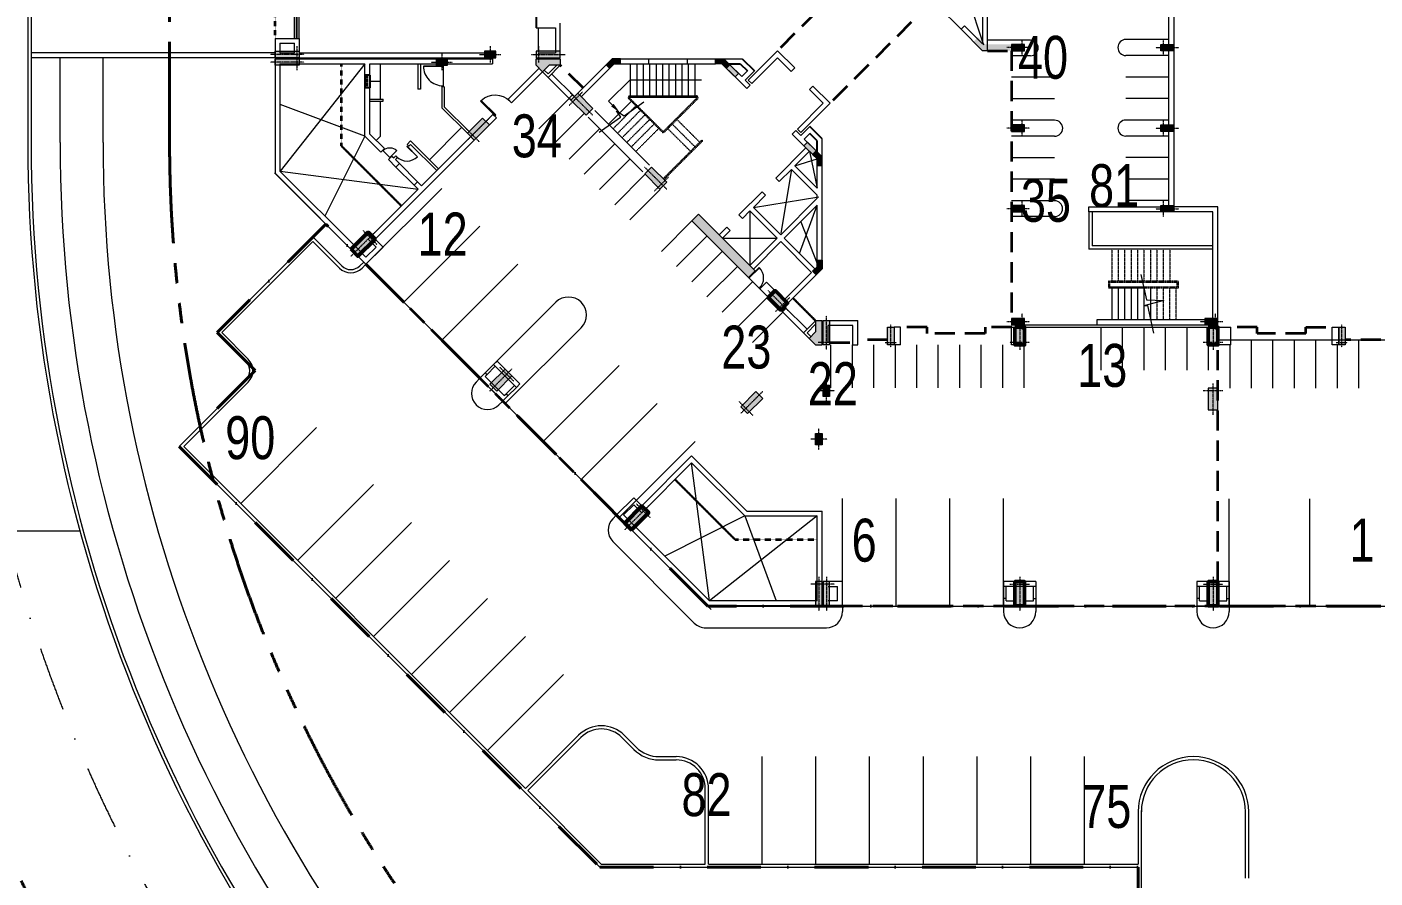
# Model space of a CAD drawing. Header units: inches. Extents: x 5542223 to 12533222, y 497239 to 5189502.
# Drawn here: x 6916582 to 6979341, y 2042212 to 2081830 of the extents above; entities that cross this region are included whole.
import ezdxf

# ---------------------------------------------------------------- set-up
doc = ezdxf.new("R2010")
doc.units = ezdxf.units.IN
doc.header["$MEASUREMENT"] = 0
for name, pattern in [('CENTER2', [1.125, 0.75, -0.125, 0.125, -0.125]), ('DASHDOT', [1, 0.5, -0.25, 0, -0.25]), ('HIDDEN2', [0.1875, 0.125, -0.0625]), ('HIDDENX2', [0.75, 0.5, -0.25]), ('PHANTOM2', [1.25, 0.625, -0.125, 0.125, -0.125, 0.125, -0.125])]:
    doc.linetypes.add(name, pattern=pattern)
doc.layers.get('0').update_dxf_attribs({"color": 1})
for name, color, linetype, lineweight in [('Area_parking', 7, 'DASHDOT', 40), ('C_Door', 7, 'Continuous', 18), ('DOOR', 7, 'Continuous', 9), ('ELE0.18', 7, 'Continuous', 18), ('Parapet', 253, 'Continuous', 9), ('parking', 7, 'Continuous', 13), ('PARKING NO TXT', 7, 'Continuous', 9), ('PAVEMENT', 7, 'Continuous', 15), ('Road', 7, 'Continuous', 15), ('Road_center', 7, 'DASHDOT', 13), ('Road_CStone', 8, 'Continuous', 15), ('ROW', 7, 'PHANTOM2', 40), ('S_COL', 7, 'Continuous', 9), ('S_COLFILL', 7, 'Continuous', 0), ('S_Door', 7, 'Continuous', 18), ('S_Ele2', 7, 'Continuous', 15), ('S_elev5', 253, 'Continuous', 25), ('S_Glass', 7, 'Continuous', 13), ('S_GRID', 7, 'CENTER2', 9), ('S_Parkingbays', 7, 'Continuous', 13), ('S_Projection', 8, 'HIDDEN2', 35), ('S_Railling', 7, 'Continuous', 13), ('s_stair', 253, 'Continuous', 15), ('S_WALL', 7, 'Continuous', 15), ('S_WinCill', 7, 'Continuous', 13), ('SchLandscape', 7, 'Continuous', 13), ('VENT', 7, 'HIDDENX2', 15)]:
    doc.layers.add(name, color=color, linetype=linetype, lineweight=lineweight)
doc.layers.add('C_Wall', color=7, linetype='Continuous', lineweight=25, true_color=0x46007b, plot=False)
doc.styles.add('Parking_txt', font='arial.ttf', dxfattribs={"width": 0.75})

# ---------------------------------------------------------------- blocks, each defined once
blk = doc.blocks.new('col 900')
at = {"layer": 'S_COL', "ltscale": 15}
blk.add_hatch(color=256, dxfattribs=at).paths.add_polyline_path([(-150, -715), (150, -715), (150, 115), (-150, 115)])
at = {"layer": 'S_COL', "color": 6, "linetype": 'CENTER2', "ltscale": 0.1}
for p, q in [((-265, 0), (265, 0)), ((0, 225), (0, -830))]:
    blk.add_line(p, q, dxfattribs=at)
at = {"layer": 'S_COL', "ltscale": 15}
blk.add_lwpolyline([(-150, -715), (150, -715), (150, 115), (-150, 115)], close=True, dxfattribs=at)
blk = doc.blocks.new('COL450X1000')
at = {"layer": 'S_COL', "ltscale": 15}
blk.add_hatch(color=256, dxfattribs=at).paths.add_polyline_path([(225, 885), (-225, 885), (-225, -115), (225, -115)])
blk.add_lwpolyline([(225, 885), (-225, 885), (-225, -115), (225, -115)], close=True, dxfattribs=at)
at = {"layer": 'S_GRID', "color": 6, "ltscale": 0.1}
for p, q in [((0, 1115), (0, -345)), ((-455, 0), (455, 0))]:
    blk.add_line(p, q, dxfattribs=at)
blk = doc.blocks.new('CLO300X530M')
at = {"layer": 'S_COLFILL', "ltscale": 15}
blk.add_hatch(color=256, dxfattribs=at).paths.add_polyline_path([(265, -150), (-265, -150), (-265, 150), (265, 150)])
at = {"layer": 'S_COL', "ltscale": 15}
blk.add_lwpolyline([(265, -150), (-265, -150), (-265, 150), (265, 150)], close=True, dxfattribs=at)
at = {"layer": 'S_GRID', "ltscale": 0.1}
for p, q in [((-495, 0), (495, 0)), ((0, -380), (0, 380))]:
    blk.add_line(p, q, dxfattribs=at)
blk = doc.blocks.new('COL 300x715')
at = {"layer": 'S_COL', "ltscale": 15}
blk.add_hatch(color=256, dxfattribs=at).paths.add_polyline_path([(485, 150), (-115, 150), (-115, -150), (485, -150)])
at = {"layer": 'S_COL', "color": 6, "linetype": 'CENTER2', "lineweight": 9, "ltscale": 0.1}
for p, q in [((-345, 0), (715, 0)), ((0, 380), (0, -380))]:
    blk.add_line(p, q, dxfattribs=at)
at = {"layer": 'S_COL', "ltscale": 15}
blk.add_lwpolyline([(485, 150), (-115, 150), (-115, -150), (485, -150)], close=True, dxfattribs=at)
blk = doc.blocks.new('d800')
at = {"layer": 'C_Door'}
for p, q in [((202, 535), (231, 564)), ((744, -7), (202, 535)), ((773, 22), (231, 564)), ((773, 22), (744, -7))]:
    blk.add_line(p, q, dxfattribs=at)
blk.add_arc((767, 16), 767, 137.3983, 225, dxfattribs=at)
blk = doc.blocks.new('COL450X830')
at = {"layer": 'S_COL', "ltscale": 15}
blk.add_hatch(color=256, dxfattribs=at).paths.add_polyline_path([(-225, -715), (225, -715), (225, 115), (-225, 115)])
at = {"layer": 'S_COL', "color": 0, "lineweight": 50, "ltscale": 15}
blk.add_lwpolyline([(-225, -715), (225, -715), (225, 115), (-225, 115)], close=True, dxfattribs=at)
at = {"layer": 'S_GRID', "color": 6, "lineweight": 9, "ltscale": 0.1}
blk.add_line((455, 0), (-455, 0), dxfattribs=at)
at = {"layer": 'S_GRID', "lineweight": 9, "ltscale": 0.1}
blk.add_line((0, -945), (0, 345), dxfattribs=at)
blk = doc.blocks.new('Col1130x300')
at = {"layer": 'S_COL', "ltscale": 15}
blk.add_hatch(color=256, dxfattribs=at).paths.add_polyline_path([(-1015, 150), (115, 150), (115, -150), (-1015, -150)])
at = {"layer": 'S_COL', "color": 0, "ltscale": 15}
blk.add_lwpolyline([(-1015, 150), (115, 150), (115, -150), (-1015, -150)], close=True, dxfattribs=at)
at = {"layer": 'S_GRID', "color": 6, "ltscale": 0.1}
for p, q in [((345, 0), (-1245, 0)), ((0, 380), (0, -380))]:
    blk.add_line(p, q, dxfattribs=at)
blk = doc.blocks.new('Col1130x450')
at = {"layer": 'S_COL', "ltscale": 15}
blk.add_hatch(color=256, dxfattribs=at).paths.add_polyline_path([(-1015, 225), (115, 225), (115, -225), (-1015, -225)])
at = {"layer": 'S_COL', "color": 0, "lineweight": 50, "ltscale": 15}
blk.add_lwpolyline([(-1015, 225), (115, 225), (115, -225), (-1015, -225)], close=True, dxfattribs=at)
at = {"layer": 'S_GRID', "color": 6, "ltscale": 0.1}
for p, q in [((345, 0), (-1245, 0)), ((0, 455), (0, -455))]:
    blk.add_line(p, q, dxfattribs=at)
blk = doc.blocks.new('Door')
for p, q in [((0, 0.458), (0, 0.444)), ((0, 0.458), (0.917, 0.458)), ((0, 0.444), (0.917, 0.444))]:
    blk.add_line(p, q)
blk.add_arc((0, 0.458), 0.917, 270, 360)
blk = doc.blocks.new('Doorr')
for p, q in [((0, -0.458), (0, -0.444)), ((0, -0.444), (0.917, -0.444)), ((0, -0.458), (0.917, -0.458))]:
    blk.add_line(p, q)
blk.add_arc((0, -0.458), 0.917, 0, 90)
blk = doc.blocks.new('col300xx300')
at = {"layer": 'S_COLFILL', "ltscale": 15}
blk.add_hatch(color=256, dxfattribs=at).paths.add_polyline_path([(395, 230), (395, 0), (0, 0), (-279, 279), (-117, 442), (95, 230)])
at = {"layer": 'S_COL', "ltscale": 15}
blk.add_lwpolyline([(395, 230), (395, 0), (0, 0), (-279, 279), (-117, 442), (95, 230)], close=True, dxfattribs=at)
blk = doc.blocks.new('collift')
at = {"layer": 'S_COL'}
blk.add_hatch(color=256, dxfattribs=at).paths.add_polyline_path([(159, -159), (-159, 159), (2475, 2793), (2793, 2475)])
at = {"layer": 'S_COL', "ltscale": 15}
blk.add_lwpolyline([(159, -159), (-159, 159), (2475, 2793), (2793, 2475)], close=True, dxfattribs=at)
blk = doc.blocks.new('arrow1')
at = {"ltscale": 15}
blk.add_lwpolyline([(-177, -177), (-530, -530), (474, -1530), (3801, -1530)], dxfattribs=at)
blk.add_solid([(-412, -295), (0, 0), (-295, -412)], dxfattribs=at)
blk = doc.blocks.new('1COL')
at = {"layer": 'S_COL'}
h = blk.add_hatch(color=256, dxfattribs=at)
h.paths.add_polyline_path([(545, 80), (0, 80), (0, 0), (300, 0), (512, -212), (913, -613), (1076, -451)])
h.paths.add_polyline_path([(395, 230), (0, 230), (0, 80), (545, 80)])
blk.add_line((1076, -451), (395, 230), dxfattribs=at)
blk.add_lwpolyline([(1076, -451), (913, -613), (300, 0), (0, 0), (0, 230), (395, 230), (1076, -451)], close=True, dxfattribs=at)
blk = doc.blocks.new('ACA_SLLS')
at = {"layer": 'S_COL'}
blk.add_hatch(color=256, dxfattribs=at).paths.add_polyline_path([(24710, 16074), (24710, 15774), (22872, 15774), (22448, 16199), (22660, 16411), (22997, 16074)])
h = blk.add_hatch(color=256, dxfattribs=at)
h.paths.add_polyline_path([(24825, 15922), (24825, 15774), (24710, 15774), (24710, 15922)])
h.paths.add_polyline_path([(24825, 16074), (24825, 15922), (24710, 15922), (24710, 16074)])
at = {"layer": 'S_COLFILL', "ltscale": 15}
for points in [[(2082, 15100), (2082, 15400), (3212, 15400), (3212, 15100), (2694, 15100), (2388, 14796)], [(15101, 2079), (15401, 2079), (15401, 3209), (15101, 3209), (15101, 2691), (14796, 2385)]]:
    blk.add_hatch(color=256, dxfattribs=at).paths.add_polyline_path(points)
at = {"ltscale": 15}
for points in [[(5025, 11977), (6023, 12685), (6029, 12681), (5824, 12970), (6182, 12749), (7101, 13400)], [(30239, 5356), (30500, 4175), (31311, 4153), (30378, 3900), (30556, 3909), (30834, 2634)]]:
    blk.add_lwpolyline(points, dxfattribs=at)
at = {"layer": 'C_Wall', "ltscale": 0.25}
blk.add_line((2082, 29100), (2082, 16835), dxfattribs=at)
at = {"layer": 'C_Wall', "ltscale": 15}
for p, q in [((11062, 15170), (11586, 15170)), ((11586, 15170), (11921, 14835)), ((11681, 15400), (12247, 14835)), ((-5652, 14645), (-5883, 14645)), ((-5652, 14045), (-5883, 14045)), ((15400, 11681), (14835, 12247)), ((15170, 11586), (14835, 11921)), ((15170, 11062), (15170, 11586))]:
    blk.add_line(p, q, dxfattribs=at)
at = {"layer": 'DOOR', "ltscale": 15}
blk.add_line((11968, 5215), (12498, 4685), dxfattribs=at)
at = {"layer": 'ELE0.18'}
blk.add_line((-1382, 12201), (-2881, 10702), dxfattribs=at)
at = {"layer": 'Parapet', "ltscale": 15}
for p, q in [((7330, 15400), (9130, 15400)), ((7330, 15170), (9130, 15170)), ((3705, 13477), (2647, 14535)), ((3868, 13640), (2810, 14698)), ((13640, 3868), (14700, 2808)), ((13477, 3705), (14537, 2646))]:
    blk.add_line(p, q, dxfattribs=at)
at = {"layer": 'S_COL', "ltscale": 15}
for points in [[(2082, 15100), (2082, 15400), (3212, 15400), (3212, 15100), (2694, 15100), (2388, 14796), (2082, 15100)], [(15101, 2079), (15401, 2079), (15401, 3209), (15101, 3209), (15101, 2691), (14796, 2385), (15101, 2079)]]:
    blk.add_lwpolyline(points, dxfattribs=at)
at = {"layer": 'S_Door', "ltscale": 15}
for p, q in [((-2245, 15100), (-2245, 14100)), ((-4706, 10787), (-5059, 11140))]:
    blk.add_line(p, q, dxfattribs=at)
at = {"layer": 'S_Ele2', "ltscale": 0.1}
blk.add_line((2197, 15750), (2197, 16835), dxfattribs=at)
at = {"layer": 'S_Ele2', "ltscale": 0.25}
for p, q in [((-5880, 15172), (-9836, 10165)), ((-5880, 11802), (-9835, 13269)), ((-5880, 11802), (-7746, 8074)), ((14135, 10416), (15170, 10737)), ((14813, 11094), (15170, 9380)), ((-9836, 10165), (-3407, 9328)), ((13972, 10253), (13477, 7287)), ((12205, 8485), (15245, 8980)), ((10163, -9838), (9327, -3408)), ((11801, -5883), (8072, -7747)), ((15170, -5883), (10163, -9838)), ((11801, -5883), (13267, -9838))]:
    blk.add_line(p, q, dxfattribs=at)
at = {"layer": 'S_Ele2', "ltscale": 15}
for p, q in [((12042, 8323), (12042, 5777)), ((14354, 6336), (15170, 8580)), ((14405, 7815), (15170, 5873)), ((10769, 7050), (13315, 7050))]:
    blk.add_line(p, q, dxfattribs=at)
at = {"layer": 'S_elev5', "ltscale": 15}
for p, q in [((-5883, 14645), (-5883, 14045)), ((-5653, 14645), (-5653, 14045))]:
    blk.add_line(p, q, dxfattribs=at)
at = {"layer": 'S_Glass', "ltscale": 15}
for p, q in [((-9063, 16350), (-9063, 23850)), ((-9043, 16350), (-9043, 23850))]:
    blk.add_line(p, q, dxfattribs=at)
at = {"layer": 'S_Projection'}
for p, q in [((-10068, 16350), (-10068, 23850)), ((-6980, 11347), (-6980, 15172)), ((-6980, 11347), (-4184, 8550)), ((14043, 4267), (15101, 3209)), ((11346, -6983), (8549, -4186)), ((11346, -6983), (15171, -6983))]:
    blk.add_line(p, q, dxfattribs=at)
at = {"layer": 'S_Projection', "ltscale": 7500}
for p, q in [((18100, 20547), (13328, 15775)), ((20547, 18100), (15775, 13328)), ((4270, 14043), (3212, 15100)), ((5834, -5834), (-5834, 5834)), ((35660, 2912), (34425, 2912)), ((35660, 2612), (35660, 2912)), ((37915, 2612), (35660, 2612)), ((37915, 2612), (37915, 2912)), ((37915, 2912), (39150, 2912)), ((15750, 2197), (16835, 2197)), ((18450, 2312), (17065, 2312)), ((33825, -8938), (33825, 2082)), ((42825, 2312), (39750, 2312)), ((16350, -10068), (41850, -10068))]:
    blk.add_line(p, q, dxfattribs=at)
for points in [[(23100, 15774), (24225, 15774), (24225, 3312)], [(24227, 2912), (22990, 2912), (22990, 2612), (20287, 2612), (20287, 2912), (19050, 2912)]]:
    blk.add_lwpolyline(points, dxfattribs=at)
at = {"layer": 'S_Railling', "linetype": 'HIDDENX2', "ltscale": 0.15}
for p, q in [((7951, 11989), (6398, 13542)), ((7987, 12024), (6433, 13578)), ((8022, 12024), (9575, 13578)), ((8057, 11989), (9611, 13542)), ((8004, 9815), (9808, 11618)), ((8040, 9779), (9843, 11582)), ((9808, 11618), (9843, 11582))]:
    blk.add_line(p, q, dxfattribs=at)
at = {"layer": 'S_Railling', "ltscale": 15}
for p, q in [((6451, 13670), (9558, 13670)), ((6451, 13620), (9558, 13620)), ((7050, 10133), (4504, 12678)), ((7368, 10451), (4822, 12997)), ((27825, 8272), (27825, 6542)), ((27975, 8272), (27975, 6692)), ((33595, 6542), (27825, 6542)), ((33595, 6692), (27975, 6692)), ((24825, 3012), (33220, 3012)), ((24825, 2912), (33375, 2912))]:
    blk.add_line(p, q, dxfattribs=at)
at = {"layer": 'S_Railling', "linetype": 'HIDDENX2', "ltscale": 0.15}
for points in [[(30375, 4742), (31985, 4742), (31985, 5042), (28735, 5042), (28735, 4742)], [(30385, 4792), (31935, 4792), (31935, 4992), (28785, 4992), (28785, 4792)]]:
    blk.add_lwpolyline(points, dxfattribs=at)
at = {"layer": 'S_Railling', "ltscale": 15}
for points in [[(28735, 4742), (30375, 4742)], [(28785, 4792), (30364, 4792)], [(30364, 4792), (30385, 4792)], [(33450, 3242), (28185, 3242), (28185, 3012), (33450, 3012)]]:
    blk.add_lwpolyline(points, dxfattribs=at)
for centre, radius, start, end in [((6451, 13595), 75, 90, 225), ((6451, 13595), 25, 90, 225), ((9558, 13645), 25, 270, 90)]:
    blk.add_arc(centre, radius, start, end, dxfattribs=at)
at = {"layer": 'S_Railling', "linetype": 'HIDDENX2', "ltscale": 0.15}
for centre, radius, start, end in [((9558, 13595), 75, 315, 90), ((9558, 13595), 25, 315, 90), ((8004, 12042), 75, 225, 315), ((8004, 12042), 25, 225, 315)]:
    blk.add_arc(centre, radius, start, end, dxfattribs=at)
at = {"layer": 's_stair'}
for p, q in [((6486, 13670), (6486, 15170)), ((6786, 13670), (6786, 15170)), ((7086, 13670), (7086, 15170)), ((7386, 13670), (7386, 15170)), ((7686, 13670), (7686, 15170)), ((7986, 13670), (7986, 15170)), ((8286, 13670), (8286, 15170)), ((8586, 13670), (8586, 15170)), ((8886, 13670), (8886, 15170)), ((9186, 13670), (9186, 15170)), ((9486, 13670), (9486, 15170)), ((5459, 12360), (6520, 13421))]:
    blk.add_line(p, q, dxfattribs=at)
at = {"layer": 's_stair', "linetype": 'HIDDENX2', "ltscale": 0.15}
for p, q in [((5671, 12148), (6732, 13209)), ((5883, 11936), (6944, 12997)), ((6095, 11724), (7156, 12784)), ((6307, 11512), (7368, 12572)), ((8641, 12572), (9702, 11512)), ((6520, 11300), (7580, 12360)), ((6732, 11087), (7792, 12148)), ((8217, 12148), (9277, 11087)), ((8429, 12360), (9489, 11300)), ((28885, 6542), (28885, 5042)), ((29185, 6542), (29185, 5042)), ((29485, 6542), (29485, 5042)), ((29785, 6542), (29785, 5042)), ((30085, 6542), (30085, 5042)), ((30385, 6542), (30385, 5042)), ((30685, 6542), (30685, 5042)), ((30985, 6542), (30985, 5042)), ((31285, 6542), (31285, 5042)), ((31585, 6542), (31585, 5042)), ((30985, 4742), (30985, 3242)), ((31285, 4742), (31285, 3242)), ((31585, 3242), (31585, 4742)), ((31885, 3242), (31885, 4742))]:
    blk.add_line(p, q, dxfattribs=at)
at = {"layer": 's_stair', "ltscale": 15}
for p, q in [((28885, 4742), (28885, 3242)), ((29185, 4742), (29185, 3242)), ((29485, 4742), (29485, 3242)), ((29785, 4742), (29785, 3242)), ((30085, 4742), (30085, 3242)), ((30385, 4742), (30385, 3242)), ((30685, 4742), (30685, 3242))]:
    blk.add_line(p, q, dxfattribs=at)
at = {"layer": 'S_WALL', "ltscale": 15}
for p, q in [((23102, 15774), (23102, 20751)), ((22872, 20426), (22872, 16100)), ((3212, 15450), (3212, 17065)), ((2082, 16835), (2982, 16835)), ((2197, 16835), (2982, 16835)), ((2982, 16835), (2982, 15680)), ((22031, 16941), (21868, 16779)), ((22872, 15774), (21868, 16779)), ((22872, 16100), (22031, 16941)), ((13328, 15775), (11964, 14411)), ((13328, 15775), (14128, 14976)), ((23102, 15774), (22872, 15774)), ((-8938, 15680), (62, 15680)), ((-8938, 15450), (62, 15450)), ((-5883, 14045), (-5883, 15170)), ((-5652, 14045), (-5653, 15170)), ((62, 15680), (62, 15450)), ((62, 15400), (62, 15170)), ((2082, 15450), (3212, 15450)), ((2082, 15450), (3212, 15450)), ((2197, 15680), (2982, 15680)), ((3212, 15100), (2647, 14535)), ((3050, 15100), (2647, 14698)), ((3705, 13477), (5628, 15400)), ((4186, 13633), (5723, 15170)), ((5628, 15400), (7330, 15400)), ((5723, 15170), (7330, 15170)), ((7330, 15170), (7330, 15400)), ((9130, 15400), (11681, 15400)), ((9130, 15170), (9130, 15400)), ((9130, 15170), (10437, 15170)), ((10737, 15170), (11893, 14014)), ((11660, 14573), (11062, 15170)), ((13328, 15450), (12127, 14248)), ((13328, 15450), (13965, 14813)), ((2245, 14938), (2647, 14535)), ((2469, 14876), (2647, 14698)), ((11921, 14835), (11660, 14573)), ((12247, 14835), (11822, 14410)), ((14128, 14976), (13965, 14813)), ((-5883, 11801), (-5883, 14045)), ((-5653, 11896), (-5653, 14045)), ((-3303, 13985), (-3418, 13985)), ((-2188, 14100), (-2303, 14100)), ((11822, 14410), (12056, 14177)), ((12056, 14177), (11893, 14014)), ((12127, 14248), (11964, 14411)), ((14976, 14128), (14813, 13965)), ((14813, 13965), (15450, 13328)), ((14976, 14128), (15775, 13328)), ((781, 13516), (944, 13354)), ((3624, 13559), (3786, 13722)), ((3624, 13559), (3705, 13478)), ((3786, 13722), (3868, 13640)), ((15450, 13328), (14248, 12127)), ((15775, 13328), (14411, 11964)), ((-2303, 13121), (-1114, 11932)), ((-2188, 13169), (-1032, 12014)), ((74, 12809), (237, 12647)), ((14177, 12056), (14014, 11893)), ((14410, 11822), (14177, 12056)), ((14248, 12127), (14411, 11964)), ((14835, 12247), (14410, 11822)), ((-3917, 11413), (-3755, 11575)), ((-3836, 11331), (-3917, 11413)), ((-3836, 11331), (-3755, 11413)), ((14014, 11893), (14651, 11257)), ((14835, 11921), (14573, 11660)), ((15170, 11062), (14573, 11660)), ((15400, 5628), (15400, 11681)), ((-4978, 11222), (-5141, 11059)), ((-4624, 10868), (-4787, 10706)), ((-4543, 10787), (-4448, 10882)), ((-4462, 10706), (-4366, 10801)), ((-4366, 10801), (-4448, 10882)), ((13244, 9850), (14651, 11257)), ((14135, 10416), (14813, 11094)), ((14813, 11094), (15170, 10737)), ((15170, 9380), (15170, 10737)), ((-4278, 10522), (-4441, 10359)), ((13407, 9687), (13972, 10253)), ((15170, 9055), (13972, 10253)), ((15170, 9380), (14135, 10416)), ((-3429, 9673), (-3592, 9511)), ((13407, 9687), (13244, 9850)), ((11526, 8132), (12608, 9214)), ((12205, 8485), (12770, 9051)), ((12770, 9051), (12608, 9214)), ((13477, 7212), (15170, 8905)), ((15170, 8905), (15170, 9055)), ((9652, 8167), (9334, 7849)), ((10607, 7212), (9652, 8167)), ((11688, 7969), (12042, 8323)), ((13315, 7050), (12042, 8323)), ((13477, 7212), (12205, 8485)), ((13640, 7050), (15170, 8580)), ((15170, 5723), (15170, 8580)), ((27825, 8272), (27825, 8502)), ((33595, 8272), (27825, 8272)), ((33825, 8502), (31775, 8502)), ((33595, 3312), (33595, 8272)), ((33825, 3012), (33825, 8502)), ((11968, 5215), (9334, 7849)), ((10607, 7212), (10960, 7566)), ((11123, 7403), (10960, 7566)), ((11688, 7969), (11526, 8132)), ((10769, 7050), (11123, 7403)), ((12042, 5777), (10769, 7050)), ((12042, 5777), (13315, 7050)), ((15068, 5621), (13640, 7050)), ((12205, 5614), (13477, 6887)), ((14906, 5459), (13477, 6887)), ((12286, 5533), (11968, 5215)), ((12286, 5533), (12205, 5614)), ((13477, 3705), (15400, 5628)), ((13633, 4186), (14906, 5459)), ((12816, 5003), (12498, 4685)), ((13477, 3705), (12498, 4685)), ((13633, 4186), (12816, 5003)), ((13560, 3621), (13722, 3784)), ((13722, 3784), (13641, 3865)), ((13560, 3621), (13478, 3703)), ((15101, 3209), (14536, 2645)), ((15450, 3212), (17065, 3212)), ((15450, 2082), (15450, 3212)), ((15450, 2082), (15450, 3212)), ((17065, 2312), (17065, 3212)), ((17065, 2082), (17065, 3212)), ((14938, 2242), (14536, 2645)), ((15101, 3047), (14699, 2645)), ((14877, 2466), (14699, 2645)), ((15680, 2197), (15680, 2982)), ((16835, 2982), (15680, 2982)), ((16835, 2197), (16835, 2982)), ((16835, 2082), (16835, 2982)), ((19050, 2912), (18750, 2912)), ((19050, 2082), (19050, 2912)), ((19050, 2797), (19050, 2912)), ((16835, 2082), (17065, 2082)), ((19050, 2082), (18750, 2082)), ((34425, 2083), (33825, 2083)), ((11896, -5653), (9327, -3083)), ((11801, -5883), (9327, -3408)), ((11801, -5883), (15170, -5883)), ((11896, -5653), (15400, -5653)), ((23965, -9723), (23850, -9723)), ((25235, -9723), (25350, -9723)), ((32965, -9723), (32850, -9723)), ((34235, -9723), (34350, -9723))]:
    blk.add_line(p, q, dxfattribs=at)
at = {"layer": 'S_WALL'}
for p, q in [((-10068, 16350), (-8938, 16350)), ((-10068, 16350), (-10068, 15450)), ((-9838, 16120), (-9838, 15680)), ((-9838, 16120), (-9168, 16120)), ((-10068, 15450), (-8938, 15450)), ((-10068, 15400), (-10068, 10068)), ((-9838, 15680), (-9168, 15680)), ((-9838, 15170), (-9838, 10163)), ((2224, 14959), (781, 13516)), ((2386, 14796), (944, 13354)), ((237, 12647), (-5406, 7004)), ((74, 12809), (-3246, 9489)), ((-5883, 11801), (-5141, 11059)), ((-5653, 11896), (-4978, 11222)), ((-3755, 11575), (-2457, 10278)), ((-3755, 11413), (-2539, 10196)), ((-4787, 10706), (-4441, 10359)), ((-4624, 10868), (-4543, 10787)), ((-4462, 10706), (-4278, 10522)), ((-10068, 10068), (-5834, 5834)), ((-9838, 10163), (-6205, 6530)), ((-3592, 9511), (-3408, 9327)), ((-3429, 9673), (-3246, 9489)), ((-5731, 7004), (-3408, 9327)), ((-5360, 6633), (-5731, 7004)), ((-5035, 6633), (-5406, 7004)), ((-6205, 6530), (-5834, 6159)), ((-5834, 6159), (-5360, 6633)), ((-5834, 5834), (-5035, 6633)), ((33825, 2913), (34425, 2913)), ((34425, 2083), (34425, 2913)), ((106, 1167), (269, 1330)), ((269, 1330), (1329, 269)), ((-530, 530), (-286, 774)), ((-287, 775), (-205, 693)), ((-286, 612), (-205, 693)), ((106, 1167), (1167, 106)), ((-530, 530), (530, -530)), ((-286, 612), (604, -279)), ((1167, 106), (1329, 269)), ((530, -530), (774, -286)), ((604, -279), (685, -197)), ((685, -197), (774, -286)), ((9327, -3083), (7004, -5406)), ((7004, -5731), (9327, -3408)), ((5834, -5834), (6633, -5035)), ((6159, -5834), (6633, -5360)), ((10068, -10068), (5834, -5834)), ((6367, -6042), (6159, -5834)), ((10163, -9838), (6367, -6042)), ((15450, -10068), (15450, -8938)), ((16120, -9838), (16120, -9168)), ((16350, -10068), (16350, -8938)), ((23850, -8938), (23850, -9168)), ((25350, -9168), (23850, -9168)), ((25350, -8938), (25350, -9168)), ((32850, -8938), (32850, -9168)), ((34350, -9168), (32850, -9168)), ((34350, -8938), (34350, -9168)), ((15170, -9838), (10163, -9838)), ((16120, -9838), (15680, -9838)), ((23850, -9723), (23850, -10068)), ((23965, -9838), (23965, -9723)), ((23965, -9838), (24375, -9838)), ((24825, -9838), (25235, -9838)), ((25235, -9838), (25235, -9723)), ((25350, -9723), (25350, -10068)), ((32850, -9723), (32850, -10068)), ((32965, -9838), (32965, -9723)), ((32965, -9838), (33375, -9838)), ((33825, -9838), (34235, -9838)), ((34235, -9838), (34235, -9723)), ((34350, -9723), (34350, -10068)), ((15400, -10068), (10068, -10068)), ((16350, -10068), (15450, -10068)), ((23850, -10068), (25350, -10068)), ((32850, -10068), (34350, -10068))]:
    blk.add_line(p, q, dxfattribs=at)
at = {"layer": 'S_WALL', "ltscale": 0.5}
for p, q in [((-8938, 16350), (-8938, 15450)), ((-9168, 15680), (-9168, 16120)), ((-10068, 15400), (-5053, 15400)), ((-9838, 15170), (-5883, 15170)), ((-9168, 15400), (62, 15400)), ((-8938, 15400), (-6255, 15400)), ((-8938, 15170), (-6485, 15170)), ((-5653, 15170), (62, 15170)), ((-5653, 13520), (-5038, 13520)), ((-5653, 13420), (-5038, 13420)), ((-5038, 13420), (-5038, 13520)), ((6633, -5035), (7004, -5406)), ((7004, -5731), (6633, -5360)), ((15170, -9838), (15170, -5883)), ((15400, -10068), (15400, -5653)), ((15400, -8938), (15400, -6255)), ((15170, -8938), (15170, -6485)), ((16350, -8938), (15450, -8938)), ((15680, -9168), (16120, -9168)), ((25350, -8938), (23850, -8938)), ((34350, -8938), (32850, -8938))]:
    blk.add_line(p, q, dxfattribs=at)
at = {"layer": 'S_WALL', "ltscale": 1000}
for p, q in [((-3418, 15170), (-3418, 13985)), ((-3303, 15170), (-3303, 13985)), ((-2303, 14100), (-2303, 13121)), ((-2188, 14100), (-2188, 13169))]:
    blk.add_line(p, q, dxfattribs=at)
at = {"layer": 'S_WALL', "ltscale": 15}
for points in [[(23272, 31545), (23272, 31545), (8272, 31545), (8272, 31780), (23572, 31780), (23572, 30380), (26601, 30380), (30380, 26601), (30380, 23572), (31780, 23572), (31780, 8502)], [(27825, 8502), (31545, 8502), (31545, 23272), (31545, 23272)]]:
    blk.add_lwpolyline(points, dxfattribs=at)
blk.add_lwpolyline([(24375, 2082), (24225, 2082), (24225, 2912), (24375, 2912)], close=True, dxfattribs=at)
at = {"layer": 'S_WALL', "ltscale": 0.5}
blk.add_lwpolyline([(39450, 2082), (39150, 2082), (39150, 2912), (39450, 2912)], close=True, dxfattribs=at)
at = {"layer": 'S_WinCill', "ltscale": 15}
for p, q in [((-9168, 16350), (-9168, 23850)), ((-8938, 16350), (-8938, 23850)), ((21836, 19300), (22917, 16055)), ((21868, 16779), (20807, 17839)), ((-286, 774), (106, 1167)), ((-205, 693), (187, 1085)), ((685, -197), (1078, 195)), ((774, -286), (1167, 106)), ((23850, -9168), (23850, -9723)), ((23965, -9723), (23965, -9168)), ((25235, -9723), (25235, -9168)), ((25350, -9168), (25350, -9723)), ((32850, -9168), (32850, -9723)), ((32965, -9723), (32965, -9168)), ((34235, -9723), (34235, -9168)), ((34350, -9168), (34350, -9723))]:
    blk.add_line(p, q, dxfattribs=at)
at = {"layer": 'S_WinCill'}
for p, q in [((-5153, 13520), (-5153, 15170)), ((-5152, 14345), (-5652, 14345)), ((-5153, 11796), (-5153, 13420)), ((-5152, 11796), (-5352, 11596)), ((-4441, 10359), (-3592, 9511)), ((-4278, 10522), (-3429, 9673))]:
    blk.add_line(p, q, dxfattribs=at)
at = {"layer": 'VENT', "ltscale": 0.1}
for p, q in [((-5792, 14045), (-5792, 14645)), ((-5742, 14045), (-5742, 14645))]:
    blk.add_line(p, q, dxfattribs=at)
at = {"xscale": -1, "rotation": 180}
blk.add_blockref('arrow1', (5989, 12891), dxfattribs=at)
at = {"layer": 'DOOR', "xscale": -1.25, "yscale": 1.25, "zscale": 1.25, "rotation": 90}
blk.add_blockref('d800', (205, 13716), dxfattribs=at)
at = {"layer": 'DOOR', "ltscale": 15, "xscale": 749.9999999999877, "yscale": 750, "zscale": 750, "rotation": 45.00000000005031}
blk.add_blockref('Door', (12233, 4950), dxfattribs=at)
at = {"layer": 'S_COL', "xscale": -1}
for name, p, rotation in [('CLO300X530M', (-53, 15600), 179.9999999599794), ('Col1130x300', (2197, 15600), 359.9999997598762), ('COL 300x715', (31290, 15922), 180), ('col300xx300', (5628, 15400), 180), ('COL 300x715', (31290, 12172), 180), ('col300xx300', (15400, 10832), 90), ('COL 300x715', (31290, 8422), 180), ('collift', (9493, 8008), 180), ('COL450X830', (13555, 3946), 225), ('COL450X830', (24600, 2197), 180), ('COL450X830', (33600, 2197), 180), ('col 900', (18600, 2197), 180), ('col 900', (39600, 2197), 180), ('COL450X1000', (718, 718), 134.9999999999999)]:
    blk.add_blockref(name, p, dxfattribs=dict(at, rotation=rotation))
at = {"layer": 'S_COL'}
for name, p, rotation in [('COL 300x715', (24710, 15922), 180), ('col300xx300', (10832, 15400), 180), ('COL 300x715', (24710, 12172), 180), ('COL 300x715', (24710, 8422), 180), ('col300xx300', (15400, 5628), 90), ('Col1130x300', (15600, 2197), 270), ('COL 300x715', (24710, 3162), 180), ('COL 300x715', (33710, 3162), 180), ('CLO300X530M', (15600, -53), 90), ('COL450X1000', (33600, -53), 180)]:
    blk.add_blockref(name, p, dxfattribs=dict(at, rotation=rotation))
at = {"layer": 'S_COL', "ltscale": 15, "xscale": -1}
for name, p, rotation in [('CLO300X530M', (-2303, 15250), 179.9999999599794), ('COL450X1000', (3946, 13555), 225), ('COL450X1000', (-873, 11855), 315), ('Col1130x450', (7086, -5651), 225.2413419252761)]:
    blk.add_blockref(name, p, dxfattribs=dict(at, rotation=rotation))
at = {"layer": 'S_COL', "ltscale": 15}
for name, p, rotation in [('COL450X1000', (7927, 9574), 44.99941741596835), ('Col1130x450', (-5651, 7086), 44.75865776107096), ('COL450X1000', (11855, -873), 315), ('CLO300X530M', (15250, -2303), 90)]:
    blk.add_blockref(name, p, dxfattribs=dict(at, rotation=rotation))
at = {"layer": 'S_COL', "color": 7, "ltscale": 15, "rotation": 90}
for p in [(24600, -9053), (33600, -9053)]:
    blk.add_blockref('Col1130x450', p, dxfattribs=at)
at = {"layer": 'S_Door', "ltscale": 15}
for name, p, xscale, yscale, zscale, rotation in [('Doorr', (-2245, 14600), 1000.000000000174, 1000, 1000, 180.0111229463245), ('Door', (-4883, 10964), -499.9999999999918, 500, 500, 225), ('Door', (-4164, 11085), 749.9999999999877, 750, 750, 314.9999999999497)]:
    blk.add_blockref(name, p, dxfattribs=dict(at, xscale=xscale, yscale=yscale, zscale=zscale, rotation=rotation))
at = {"layer": 'S_elev5'}
blk.add_blockref('1COL', (10437, 15170), dxfattribs=at)
at = {"layer": 'S_elev5', "xscale": -1, "rotation": 270}
blk.add_blockref('1COL', (15170, 10437), dxfattribs=at)
at = {"layer": 'S_Projection', "rotation": 359.9999997065153}
for p in [(-9053, 15600), (-9053, 15250)]:
    blk.add_blockref('Col1130x300', p, dxfattribs=at)
at = {"layer": 'S_Projection', "xscale": -1, "rotation": 270}
for p in [(15250, -9053), (15600, -9053)]:
    blk.add_blockref('Col1130x300', p, dxfattribs=at)

msp = doc.modelspace()

# ---------------------------------------------------------------- linework, layer by layer
msp.add_circle((6864263.374, 1819279.277), 1322040.52)
at = {"layer": 'Area_parking', "ltscale": 5000}
msp.add_lwpolyline([(6984612.133, 2054862.199), (6948284.698, 2054862.199), (6930490.952, 2072655.946), (6925435.138, 2067600.132), (6927202.905, 2065832.365), (6923667.371, 2062296.832), (6943252.003, 2042712.199), (6968312.133, 2042712.199), (6968312.133, 2008062.199), (6971962.133, 2008062.199, -0.414213562), (6973312.133, 2006712.199), (6973312.133, 2005668.082, -0.581874522), (6964468.775, 2000641.919), (6964468.775, 2000388.29), (6992900.92, 1971956.145)], format="xyb", dxfattribs=at)
at = {"layer": 'parking'}
for p, q in [((6963300.941, 2081213.03), (6961300.941, 2081213.004)), ((6969743.889, 2081247.471), (6967743.889, 2081247.446)), ((6963300.95, 2080490.361), (6962423.899, 2080490.35)), ((6969743.899, 2080497.471), (6967743.899, 2080497.446)), ((6964423.911, 2079490.375), (6962423.911, 2079490.35)), ((6969743.911, 2079497.471), (6967743.911, 2079497.446)), ((6941822.236, 2078507.37), (6940408.023, 2077093.157)), ((6964423.924, 2078490.375), (6962423.924, 2078490.35)), ((6969743.924, 2078497.471), (6967743.924, 2078497.446)), ((6942529.343, 2077800.263), (6941115.13, 2076386.05)), ((6964423.937, 2077490.375), (6962423.937, 2077490.35)), ((6969743.936, 2077497.471), (6967743.936, 2077497.446)), ((6943236.45, 2077093.157), (6941822.236, 2075678.943)), ((6964423.946, 2076740.375), (6962423.946, 2076740.35)), ((6969743.946, 2076747.471), (6967743.946, 2076747.446)), ((6943943.557, 2076386.05), (6942529.343, 2074971.836)), ((6944650.664, 2075678.943), (6943236.45, 2074264.729)), ((6964423.959, 2075740.375), (6962423.959, 2075740.35)), ((6969743.959, 2075747.471), (6967743.959, 2075747.446)), ((6945357.77, 2074971.836), (6943943.557, 2073557.623)), ((6932364.785, 2070782.113), (6935900.319, 2074317.647)), ((6946064.877, 2074264.729), (6944650.664, 2072850.516)), ((6964423.971, 2074740.375), (6962423.971, 2074740.35)), ((6969743.971, 2074747.471), (6967743.971, 2074747.446)), ((6964423.984, 2073740.375), (6962423.984, 2073740.35)), ((6969743.984, 2073747.471), (6967743.984, 2073747.446)), ((6964423.993, 2073001.331), (6962423.993, 2073001.307)), ((6934132.552, 2069014.346), (6937668.085, 2072549.88)), ((6947532.203, 2072797.345), (6946117.989, 2071383.132)), ((6948239.31, 2072090.238), (6946825.096, 2070676.025)), ((6948946.417, 2071383.132), (6947532.203, 2069968.918)), ((6935900.319, 2067246.579), (6939435.852, 2070782.113)), ((6949653.523, 2070676.025), (6948239.31, 2069261.811)), ((6950360.63, 2069968.918), (6948946.417, 2068554.704)), ((6951067.737, 2069261.811), (6949653.523, 2067847.598)), ((6937668.085, 2065478.812), (6941203.619, 2069014.346)), ((6951774.844, 2068554.704), (6950360.63, 2067140.491)), ((6938850.829, 2064296.068), (6942386.363, 2067831.602)), ((6966573.737, 2067860.882), (6966573.737, 2065860.882)), ((6967573.737, 2067860.882), (6967573.737, 2065860.882)), ((6968573.737, 2067860.882), (6968573.737, 2065860.882)), ((6969573.737, 2067860.882), (6969573.737, 2065860.882)), ((6970573.737, 2067860.882), (6970573.737, 2065860.882)), ((6971573.737, 2067860.882), (6971573.737, 2065860.882)), ((6953994.21, 2067030.882), (6953994.21, 2065030.882)), ((6954994.21, 2067030.882), (6954994.21, 2065030.882)), ((6955994.21, 2067030.882), (6955994.21, 2065030.882)), ((6956994.21, 2067030.882), (6956994.21, 2065030.882)), ((6957994.21, 2067030.882), (6957994.21, 2065030.882)), ((6958994.21, 2067030.882), (6958994.21, 2065030.882)), ((6959994.21, 2067030.882), (6959994.21, 2065030.882)), ((6960994.21, 2067030.882), (6960994.21, 2065030.882)), ((6961994.21, 2067030.882), (6961994.21, 2065030.882)), ((6962994.21, 2067030.882), (6962994.21, 2065030.882)), ((6972573.737, 2067010.882), (6972573.737, 2065010.882)), ((6973573.737, 2067260.538), (6973573.737, 2065010.882)), ((6974573.737, 2067260.538), (6974573.737, 2065010.882)), ((6975573.737, 2067260.538), (6975573.737, 2065010.882)), ((6976573.737, 2067260.538), (6976573.737, 2065010.882)), ((6977573.737, 2067010.882), (6977573.737, 2065010.882)), ((6978573.737, 2067260.538), (6978573.737, 2065010.882)), ((6940618.596, 2062528.301), (6944154.13, 2066063.835)), ((6942386.363, 2060760.534), (6945921.897, 2064296.068)), ((6944154.13, 2058992.767), (6947689.664, 2062528.301)), ((6954548.737, 2054880.882), (6954548.737, 2059880.882)), ((6957048.737, 2054880.882), (6957048.737, 2059880.882)), ((6959548.737, 2054880.882), (6959548.737, 2059880.882)), ((6962048.737, 2054880.882), (6962048.737, 2059880.882)), ((6972548.737, 2054862.199), (6972548.737, 2059862.199)), ((6976298.737, 2054862.199), (6976298.737, 2059862.199))]:
    msp.add_line(p, q, dxfattribs=at)
for centre, radius, start, end in [((6963300.946, 2080851.695), 361.334, 270.0007224, 90.0007224), ((6967743.894, 2080872.446), 375, 90.0007224, 270.0007224), ((6964423.941, 2077115.375), 375, 270.0007224, 90.0007224), ((6967743.941, 2077122.446), 375, 90.0007224, 270.0007224), ((6964423.988, 2073370.853), 369.522, 270.0007224, 90.0007224), ((6941794.991, 2068422.974), 836.326, 315, 135)]:
    msp.add_arc(centre, radius, start, end, dxfattribs=at)
at = {"layer": 'PARKING NO TXT'}
for p, q in [((6928130.815, 2080628.804), (6916772.133, 2080628.804)), ((6928130.815, 2080398.804), (6916772.133, 2080398.804))]:
    msp.add_line(p, q, dxfattribs=at)
at = {"layer": 'PAVEMENT', "ltscale": 6000}
for p, q in [((6918122.133, 2076448.206), (6918122.133, 2080398.804)), ((6920122.133, 2076448.206), (6920122.133, 2080398.804))]:
    msp.add_line(p, q, dxfattribs=at)
for radius in [67125, 65125]:
    msp.add_arc((6985247.133, 2076448.206), radius, 180, 225, dxfattribs=at)
at = {"layer": 'Road', "ltscale": 6000}
for p, q in [((6916622.133, 2173257.199), (6916622.133, 2076448.206)), ((6923879.503, 2062296.832), (6939789.406, 2046386.929)), ((6942264.28, 2048861.803), (6939789.406, 2046386.929)), ((6948312.133, 2042862.199), (6948312.133, 2046362.199))]:
    msp.add_line(p, q, dxfattribs=at)
at = {"layer": 'Road'}
for p, q in [((6928112.133, 2075034.764), (6948431.431, 2054715.466)), ((6929889.911, 2071842.773), (6925647.27, 2067600.132)), ((6929889.911, 2071842.773), (6931127.348, 2070605.336)), ((6932364.785, 2070782.113), (6932188.008, 2070605.336)), ((6925647.27, 2067600.132), (6926884.707, 2066362.696)), ((6937668.098, 2065478.902), (6937491.27, 2065302.074)), ((6926884.707, 2065302.035), (6923879.503, 2062296.832)), ((6938728.655, 2064418.139), (6938551.93, 2064241.414)), ((6944032.047, 2059114.851), (6943855.27, 2058938.074)), ((6919049.654, 2058357.201), (6912075.375, 2058357.201)), ((6943855.27, 2057877.414), (6947650.815, 2054081.869)), ((6948284.698, 2054862.199), (6992313.162, 2054862.199)), ((6954548.737, 2054880.882), (6954548.737, 2054612.199)), ((6962048.737, 2054880.882), (6962048.737, 2054612.199)), ((6963548.737, 2054880.882), (6963548.737, 2054612.199)), ((6971048.737, 2054880.882), (6971048.737, 2054612.199)), ((6972548.737, 2054880.882), (6972548.737, 2054612.199)), ((6948181.145, 2053862.199), (6953798.737, 2053862.199)), ((6944385.6, 2048861.803), (6944945.863, 2048301.539)), ((6946006.524, 2047862.199), (6946812.133, 2047862.199)), ((6968312.133, 2045287.199), (6968312.133, 2042862.199)), ((6973462.133, 2042212.199), (6973462.133, 2045287.199)), ((6948312.133, 2042862.199), (6968312.133, 2042862.199))]:
    msp.add_line(p, q, dxfattribs=at)
at = {"layer": 'Road', "ltscale": 6000}
for centre, radius, start, end in [((6985247.133, 2076448.206), 68625, 180, 225), ((6946812.133, 2046362.199), 1500, 359.99999997, 90)]:
    msp.add_arc(centre, radius, start, end, dxfattribs=at)
at = {"layer": 'Road'}
for centre, radius, start, end in [((6931657.678, 2071135.666), 750, 225, 315), ((6926354.377, 2065832.365), 750, 315, 45), ((6938021.6, 2064771.744), 750, 135, 315), ((6944385.6, 2058407.744), 750, 135, 225), ((6953798.737, 2054612.199), 750, 270, 0), ((6962798.737, 2054612.199), 750, 180, 0), ((6971798.737, 2054612.199), 750, 180, 0), ((6948181.145, 2054612.199), 750, 224.99999992, 270), ((6943324.94, 2047801.143), 1500, 45, 135), ((6946006.524, 2049362.199), 1500, 225, 270), ((6970887.133, 2045287.199), 2575, 359.99999997, 179.99999997)]:
    msp.add_arc(centre, radius, start, end, dxfattribs=at)
at = {"layer": 'Road_center', "ltscale": 6000}
msp.add_arc((6985247.133, 2076448.206), 72000, 180, 225, dxfattribs=at)
at = {"layer": 'Road_CStone', "ltscale": 6000}
for p, q in [((6916772.133, 2173257.199), (6916772.133, 2076448.206)), ((6929889.911, 2072054.905), (6925435.138, 2067600.132)), ((6929889.911, 2072054.905), (6931233.414, 2070711.402)), ((6932258.719, 2070888.179), (6932081.942, 2070711.402)), ((6925435.138, 2067600.132), (6926778.641, 2066256.63)), ((6926778.641, 2065408.101), (6923667.371, 2062296.832)), ((6923667.371, 2062296.832), (6943252.003, 2042712.199)), ((6942370.346, 2048755.737), (6939895.472, 2046280.863)), ((6944279.534, 2048755.737), (6944839.797, 2048195.473)), ((6946006.524, 2047712.199), (6946812.133, 2047712.199)), ((6939895.472, 2046280.863), (6943314.135, 2042862.199)), ((6948162.133, 2042862.199), (6948162.133, 2046362.199)), ((6968462.133, 2040862.199), (6968462.133, 2045362.199)), ((6973312.133, 2042212.199), (6973312.133, 2045287.199)), ((6943314.135, 2042862.199), (6948162.133, 2042862.199)), ((6943252.003, 2042712.199), (6968312.133, 2042712.199)), ((6968312.133, 2042712.199), (6968312.133, 2008062.199))]:
    msp.add_line(p, q, dxfattribs=at)
for centre, radius, start, end in [((6985247.133, 2076448.206), 68475, 180, 225), ((6931657.678, 2071135.666), 600, 225, 315), ((6926354.377, 2065832.365), 600, 315, 45), ((6943324.94, 2047801.143), 1350, 45, 135), ((6946006.524, 2049362.199), 1650, 225, 270), ((6946812.133, 2046362.199), 1350, 359.99999997, 90)]:
    msp.add_arc(centre, radius, start, end, dxfattribs=at)
at = {"layer": 'ROW', "ltscale": 7500}
msp.add_line((6923222.133, 2076448.206), (6923222.133, 2176864.83), dxfattribs=at)
for radius in [77025, 62025]:
    msp.add_arc((6985247.133, 2076448.206), radius, 180, 225, dxfattribs=at)
at = {"layer": 'S_Parkingbays', "ltscale": 6000}
for p, q in [((6930066.688, 2063180.715), (6926531.154, 2059645.181)), ((6932718.338, 2060529.065), (6929182.804, 2056993.531)), ((6934486.105, 2058761.298), (6930950.571, 2055225.764)), ((6936253.872, 2056993.531), (6932718.338, 2053457.997)), ((6938021.639, 2055225.764), (6934486.105, 2051690.23)), ((6939789.406, 2053457.997), (6936253.872, 2049922.463)), ((6941557.173, 2051690.23), (6938021.639, 2048154.696)), ((6950812.133, 2042862.199), (6950812.133, 2047862.199)), ((6953312.133, 2042862.199), (6953312.133, 2047862.199)), ((6955812.133, 2042862.199), (6955812.133, 2047862.199)), ((6958312.133, 2042862.199), (6958312.133, 2047862.199)), ((6960812.133, 2042862.199), (6960812.133, 2047862.199)), ((6963312.133, 2042862.199), (6963312.133, 2047862.199)), ((6965812.133, 2042862.199), (6965812.133, 2047862.199))]:
    msp.add_line(p, q, dxfattribs=at)
msp.add_arc((6970887.133, 2045287.199), 2425, 359.99999997, 179.99999997, dxfattribs=at)
at = {"layer": 'SchLandscape', "ltscale": 0.1}
msp.add_lwpolyline([(6972023.874, 2067260.538), (6982837.133, 2067260.538), (6982837.133, 2094719.553), (6974642.421, 2094719.553)], dxfattribs=at)

# ---------------------------------------------------------------- block references
at = {"layer": 'S_WALL'}
msp.add_blockref('ACA_SLLS', (6938198.416, 2064948.482), dxfattribs=at)

# ---------------------------------------------------------------- texts
at = {"layer": 'PARKING NO TXT', "style": 'Parking_txt', "width": 0.75}
for s, p in [('40', (6962718.808, 2079416.653)), ('34', (6939151.551, 2075760.656)), ('81', (6966028.326, 2073443.376)), ('35', (6962854.417, 2072760.485)), ('12', (6934770.086, 2071189.17)), ('23', (6948907.157, 2065927.624)), ('13', (6965476.201, 2065075.945)), ('22', (6952933.28, 2064224.265)), ('90', (6925811.967, 2061710.622)), ('6', (6954974.46, 2056939.769)), ('1', (6978156.321, 2056939.769)), ('82', (6947053.672, 2045093.807)), ('75', (6965663.347, 2044543.225))]:
    msp.add_text(s, height=2000, dxfattribs=at).set_placement(p)

doc.saveas('drawing.dxf')
